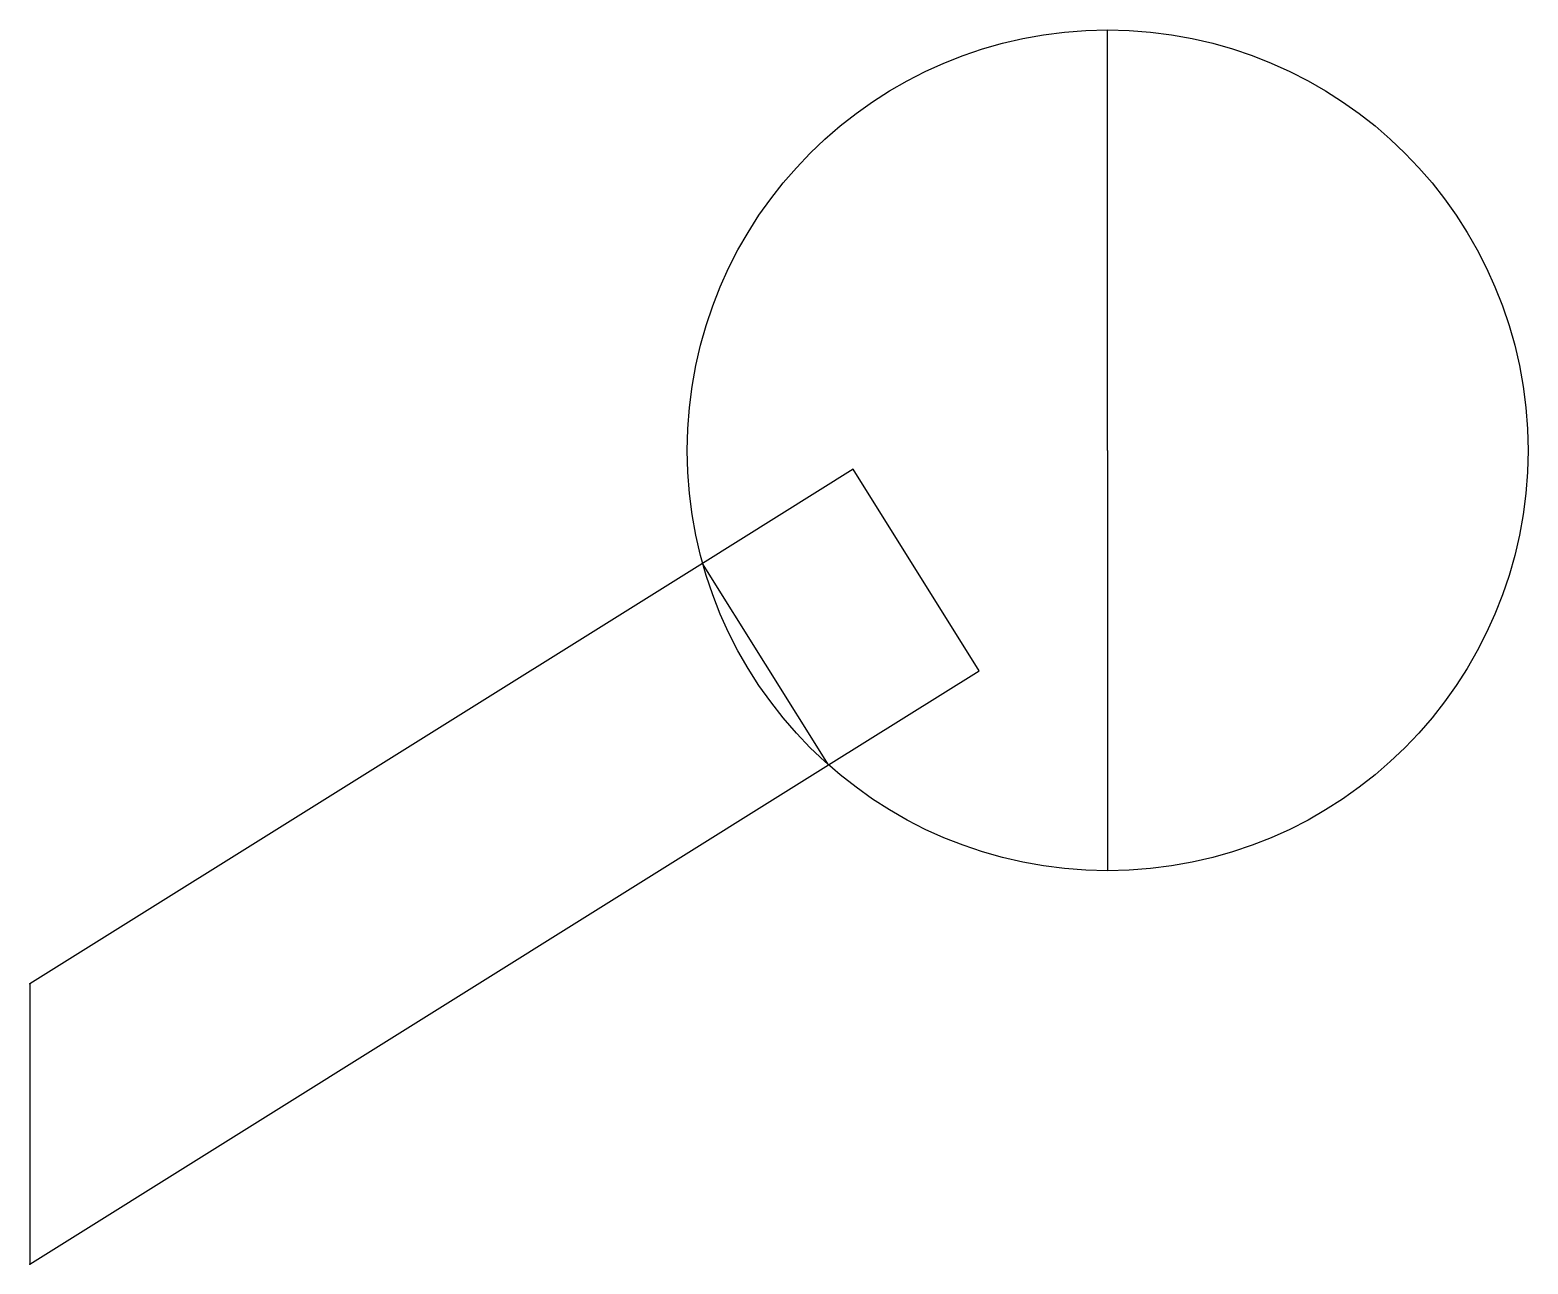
# Model space of a CAD drawing. Header units: millimetres. Extents: x 9.1 to 14.44, y -6 to -1.6.
import ezdxf

# ---------------------------------------------------------------- set-up
doc = ezdxf.new("R2010")
doc.units = ezdxf.units.MM
doc.layers.get('0').update_dxf_attribs({"linetype": 'CONTINUOUS'})

msp = doc.modelspace()

# ---------------------------------------------------------------- linework, layer by layer
for p, q in [((12.9448, -3.097), (12.9448, -1.597)), ((12.9448, -3.097), (12.9448, -4.597)), ((11.9494, -4.2191), (11.5, -3.5))]:
    msp.add_line(p, q)
msp.add_lwpolyline([(9.1, -6), (11.9494, -4.2191), (12.4866, -3.8834), (12.0371, -3.1643), (11.5, -3.5), (9.1, -5)], close=True)
msp.add_circle((12.9448, -3.097), 1.5)
for p in [(9.1, -5), (9.1, -6)]:
    msp.add_point(p)

doc.saveas('drawing.dxf')
